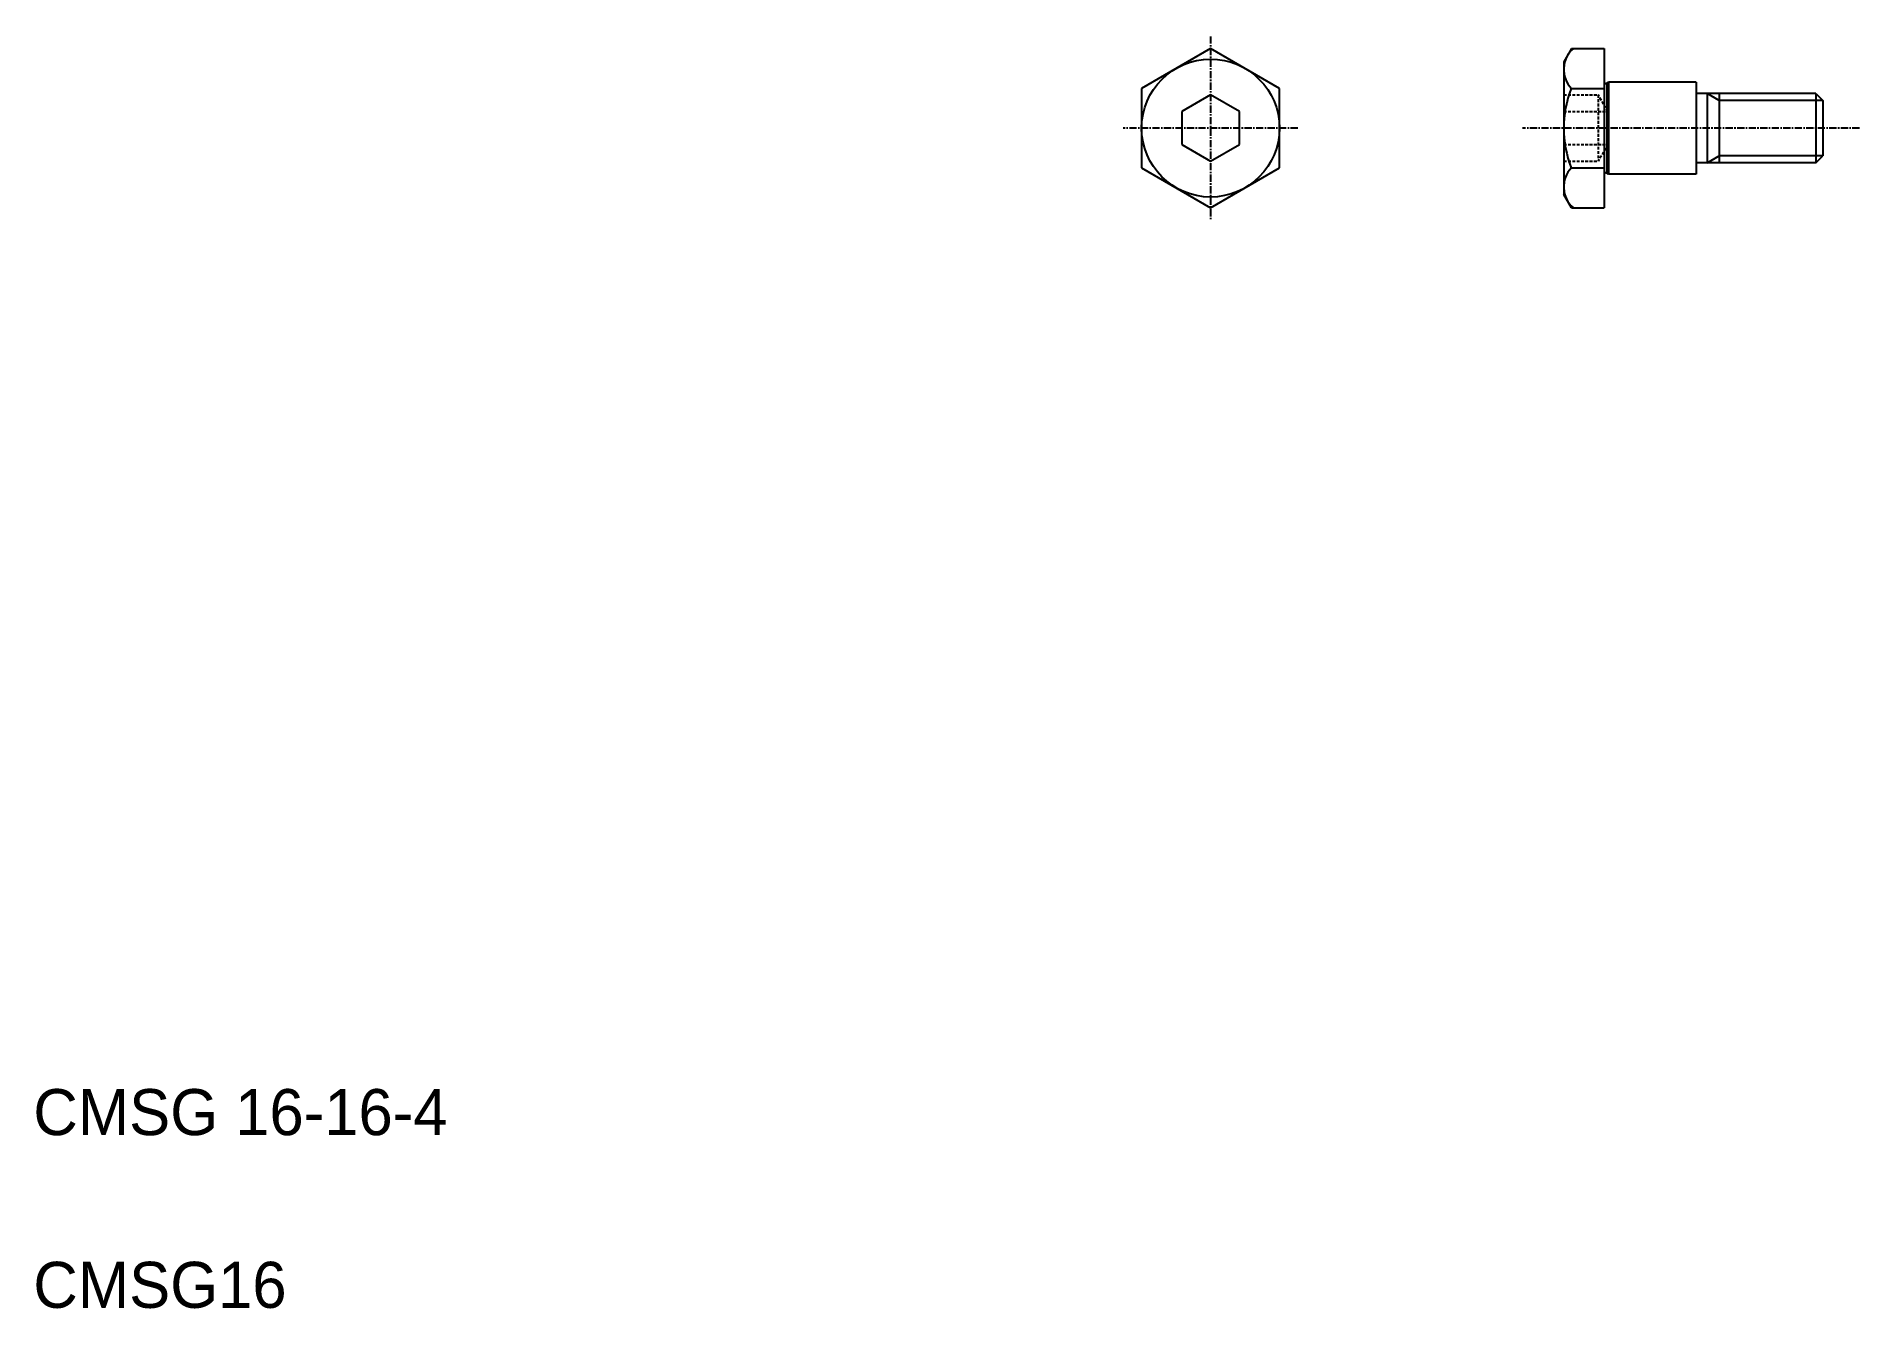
# Model space of a CAD drawing. Extents: x -89 to 228, y 72 to 292.
import ezdxf

# ---------------------------------------------------------------- set-up
doc = ezdxf.new("R2010")
doc.units = 0
doc.linetypes.add('CENTER', pattern=[2, 1.25, -0.25, 0.25, -0.25])
doc.linetypes.add('DASHED', pattern=[0.75, 0.5, -0.25])
doc.layers.get('0').update_dxf_attribs({"linetype": 'CONTINUOUS'})

msp = doc.modelspace()

# ---------------------------------------------------------------- linework, layer by layer
at = {"color": 1, "linetype": 'CENTER'}
for p, q in [((115.38, 292.47), (115.38, 260.63)), ((130.53, 276.55), (100.23, 276.55)), ((228.09, 276.55), (169.56, 276.55))]:
    msp.add_line(p, q, dxfattribs=at)
at = {"color": 7, "linetype": 'CONTINUOUS'}
for p, q in [((115.37, 290.38), (103.38, 283.45)), ((127.38, 283.45), (115.37, 290.38)), ((178.04, 290.38), (183.72, 290.38)), ((183.72, 290.38), (183.72, 262.72)), ((121.38, 286.91), (121.38, 286.91)), ((124.38, 285.18), (124.38, 285.18)), ((176.72, 288.09), (176.72, 265)), ((103.38, 283.45), (103.38, 269.65)), ((115.38, 282.31), (110.38, 279.42)), ((120.38, 279.42), (115.38, 282.31)), ((127.38, 269.65), (127.38, 283.45)), ((178.04, 283.45), (183.72, 283.45)), ((184.22, 284.38), (184.52, 284.55)), ((184.22, 284.38), (184.22, 268.73)), ((184.52, 284.55), (184.52, 268.55)), ((199.72, 284.55), (184.52, 284.55)), ((199.72, 284.55), (199.72, 268.55)), ((220.52, 282.55), (199.72, 282.55)), ((201.64, 282.55), (201.64, 270.55)), ((203.72, 282.55), (203.72, 270.55)), ((203.72, 282.55), (203.72, 270.55)), ((203.72, 282.55), (203.72, 270.55)), ((203.72, 282.55), (203.72, 270.55)), ((220.52, 282.55), (220.52, 270.55)), ((220.52, 282.55), (221.72, 281.35)), ((110.38, 279.42), (110.38, 273.69)), ((120.38, 273.69), (120.38, 279.42)), ((221.72, 281.35), (221.72, 271.75)), ((110.38, 273.69), (115.38, 270.8)), ((115.38, 270.8), (120.38, 273.69)), ((103.38, 269.65), (115.38, 262.72)), ((115.38, 262.72), (127.38, 269.65)), ((178.04, 269.65), (183.72, 269.65)), ((220.52, 270.55), (199.72, 270.55)), ((220.52, 270.55), (221.72, 271.75)), ((184.52, 268.55), (184.22, 268.73)), ((199.72, 268.55), (184.52, 268.55)), ((178.04, 262.72), (183.72, 262.72))]:
    msp.add_line(p, q, dxfattribs=at)
at = {"color": 7, "linetype": 'BYBLOCK'}
for p, q in [((178.04, 290.38), (176.72, 288.09)), ((178.04, 262.72), (176.72, 265))]:
    msp.add_line(p, q, dxfattribs=at)
at = {"color": 3, "linetype": 'DASHED'}
for p, q in [((176.72, 282.31), (182.72, 282.31)), ((182.72, 282.31), (182.72, 270.8)), ((184.39, 279.42), (182.72, 282.31)), ((176.72, 279.42), (184.39, 279.42)), ((184.39, 279.42), (184.39, 273.69)), ((176.72, 273.69), (184.39, 273.69)), ((184.39, 273.69), (182.72, 270.8)), ((176.72, 270.8), (182.72, 270.8))]:
    msp.add_line(p, q, dxfattribs=at)
at = {"color": 3}
for p, q in [((203.72, 281.35), (201.64, 282.55)), ((221.72, 281.35), (203.72, 281.35)), ((201.64, 270.55), (203.72, 271.75)), ((221.72, 271.75), (203.72, 271.75))]:
    msp.add_line(p, q, dxfattribs=at)
at = {"color": 7, "linetype": 'CONTINUOUS'}
msp.add_circle((115.38, 276.55), 11.97, dxfattribs=at)
for centre, radius, start, end in [((181.5, 286.75), 4.78, 130.5784, 223.6156), ((195.46, 276.55), 18.74, 158.4036, 201.5964), ((184.02, 284.6), 0.302, 189.6666, 312.1202), ((181.5, 266.35), 4.78, 136.3844, 229.4216), ((184.02, 268.5), 0.302, 47.8798, 170.3334)]:
    msp.add_arc(centre, radius, start, end, dxfattribs=at)

# ---------------------------------------------------------------- texts
for s, p in [('CMSG 16-16-4', (-89.08, 101.65)), ('CMSG16', (-89.08, 71.65))]:
    msp.add_text(s, height=8, dxfattribs=at).set_placement(p)

doc.saveas('drawing.dxf')
